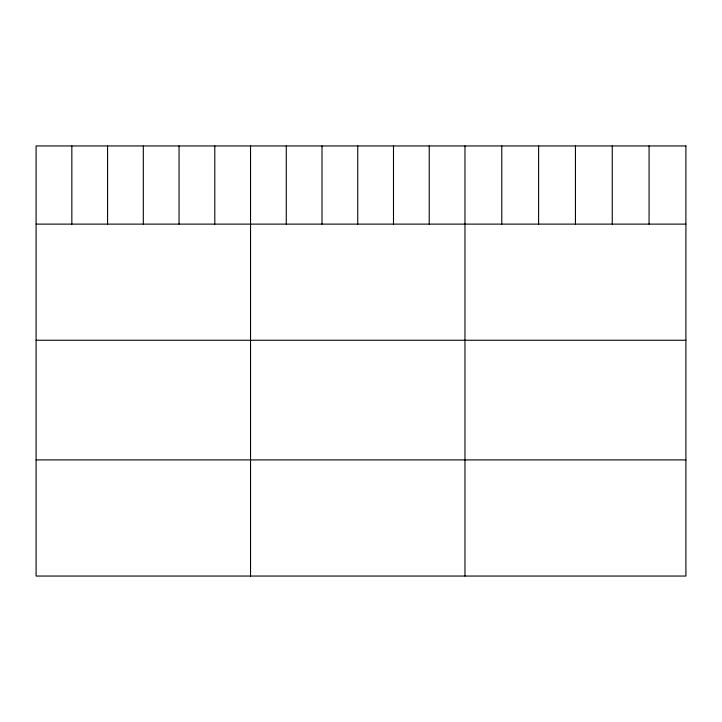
<?xml version="1.0" encoding="UTF-8"?>
<svg xmlns="http://www.w3.org/2000/svg" width="722" height="722" viewBox="0 0 722 722"><rect width="100%" height="100%" fill="white"/><g stroke="black" fill="none" stroke-linecap="round" stroke-linejoin="round"><path stroke-width="1.08" d="M36.1 224.118L685.9 224.118M36.1 340.252L685.9 340.252M36.1 459.905L685.9 459.905M649.078 145.952L649.078 224.118M612.256 145.952L612.256 224.118M575.434 145.952L575.434 224.118M538.612 145.952L538.612 224.118M501.79 145.952L501.79 224.118M464.968 145.952L464.968 576.048M429.229 145.952L429.229 224.118M393.49 145.952L393.49 224.118M357.751 145.952L357.751 224.118M322.012 145.952L322.012 224.118M286.273 145.952L286.273 224.118M250.534 145.952L250.534 576.048M214.795 145.952L214.795 224.118M179.056 145.952L179.056 224.118M143.317 145.952L143.317 224.118M107.578 145.952L107.578 224.118M71.839 145.952L71.839 224.118M685.9 145.952L36.1 145.952L36.1 576.048L685.9 576.048L685.9 145.952"/></g></svg>
